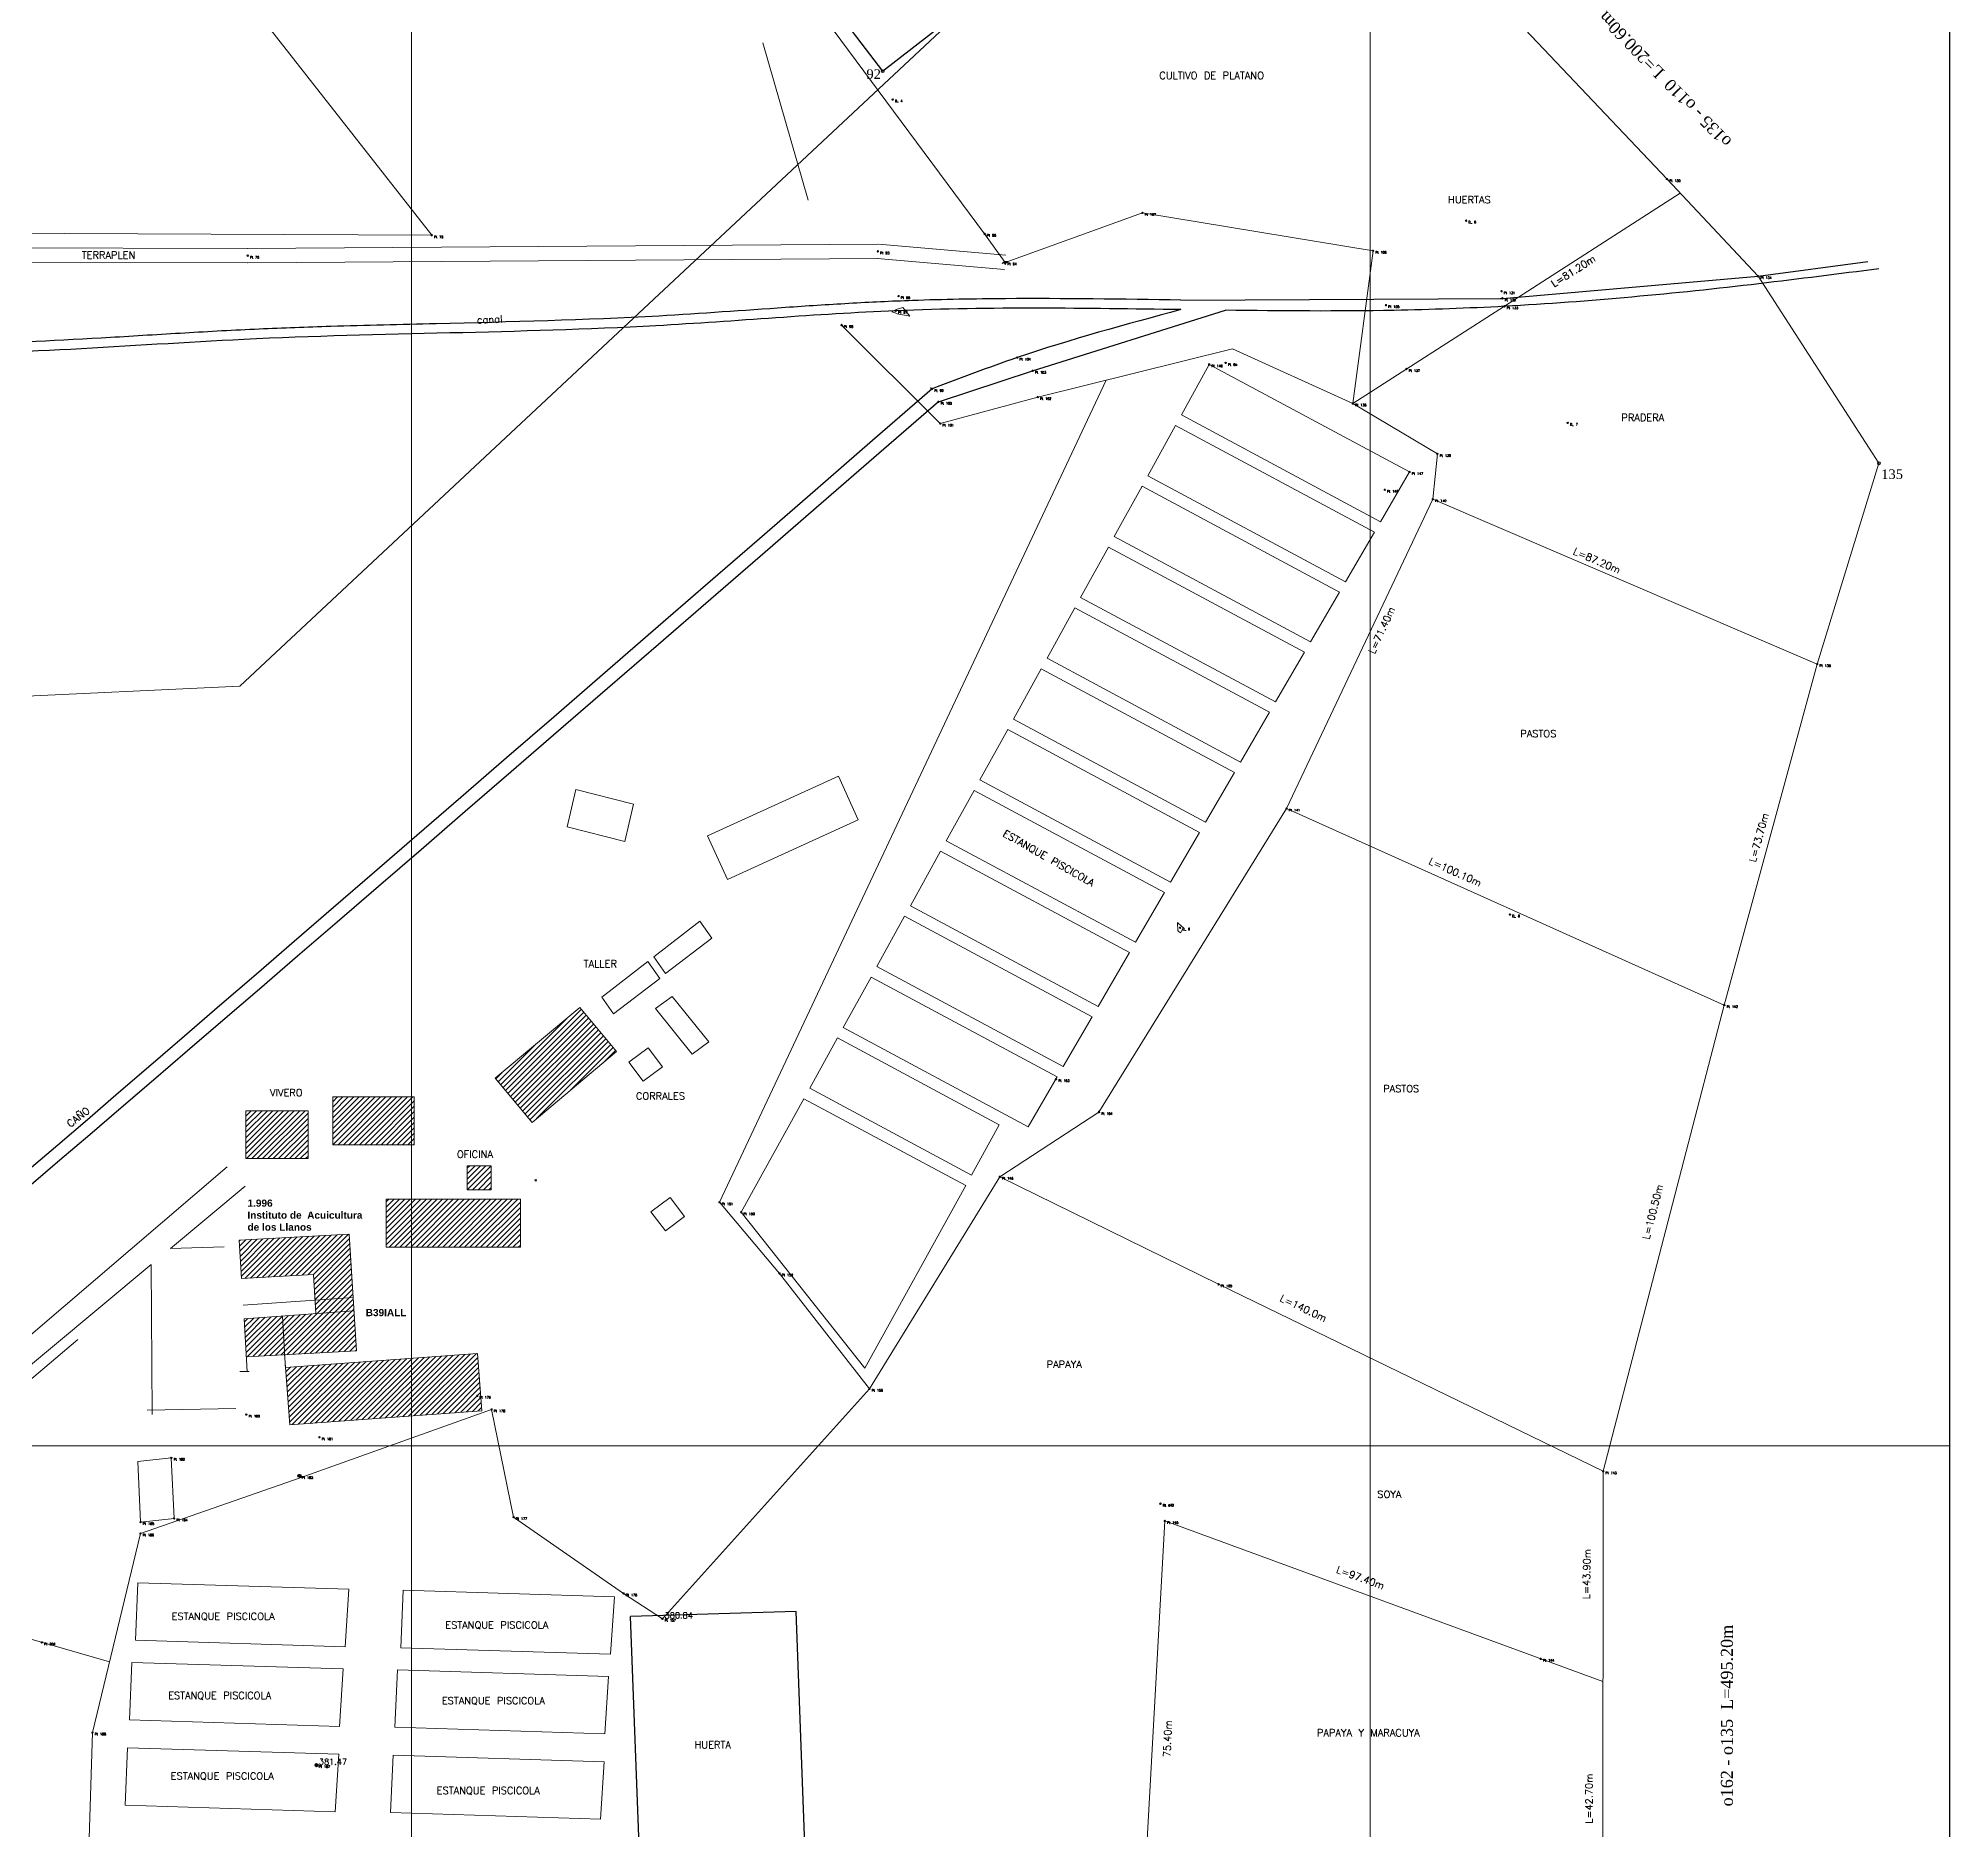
# Model space of a CAD drawing. Header units: metres. Extents: x -38 to 1057472, y -19 to 977469.
# Drawn here: x 1054922.1 to 1055321, y 942119.7 to 942493.8 of the extents above; entities that cross this region are included whole.
import ezdxf

# ---------------------------------------------------------------- set-up
doc = ezdxf.new("R2010")
doc.units = ezdxf.units.M
doc.header["$LTSCALE"] = 0.0005
for name, color, linetype, lineweight in [('ACHURADOS', 3, 'CONTINUOUS', 15), ('anden', 3, 'CONTINUOUS', 9), ('CASAS', 7, 'CONTINUOUS', 15), ('CAÑO', 5, 'CONTINUOUS', 25), ('cerca', 4, 'CERCA', 20), ('CERRAM', 1, 'CONTINUOUS', 25), ('CONT-MJR', 11, 'CONTINUOUS', 15), ('CONT-MNR', 44, 'CONTINUOUS', 15), ('COORD', 7, 'CONTINUOUS', 9), ('cota barcelona', 1, 'CONTINUOUS', 9), ('MURO', 7, 'CONTINUOUS', 30), ('PISCINA', 5, 'CONTINUOUS', 15), ('puntos barcelona', 3, 'CONTINUOUS', 13), ('TEXTO', 7, 'CONTINUOUS', 15), ('textos', 7, 'CONTINUOUS', 15), ('via', 236, 'CONTINUOUS', 20)]:
    doc.layers.add(name, color=color, linetype=linetype, lineweight=lineweight)
doc.layers.add('PASTOS', color=3, linetype='CONTINUOUS')
doc.layers.add('V', color=2, linetype='CONTINUOUS', plot=False)
doc.styles.add('1.2mm1250', font='txt.shx', dxfattribs={"height": 0.5})
doc.styles.add('2mm1250', font='TIMES.TTF', dxfattribs={"height": 2.5})
doc.styles.get("Standard").update_dxf_attribs({"font": 'txt.shx', "height": 1.5})
doc.linetypes.add('CERCA', pattern='A,19.873597,-1.500118,["x",Standard,S=1.5,R=0,X=0,Y=-0.44232],-2.673653,19.873597', length=43.920965)

# ---------------------------------------------------------------- blocks, each defined once
blk = doc.blocks.new('poste')
at = {"layer": 'MURO'}
for p, q in [((-0.32, -0.04), (-0.03, 0.32)), ((-0.32, 0.03), (-0.1, 0.3)), ((-0.3, -0.11), (0.04, 0.32)), ((-0.28, -0.16), (0.09, 0.31)), ((-0.25, -0.2), (0.14, 0.29)), ((-0.22, -0.23), (0.17, 0.27)), ((-0.19, -0.26), (0.21, 0.24))]:
    blk.add_line(p, q, dxfattribs=at)
blk.add_circle((0, 0), 0.32, dxfattribs=at)

msp = doc.modelspace()

# ---------------------------------------------------------------- hatches: boundary and pattern name
at = {"layer": 'ACHURADOS'}
h = msp.add_hatch(dxfattribs=at)
h.set_pattern_fill('ANSI31', color=256, scale=0.25, style=0)
h.paths.add_polyline_path([(1054978.421, 942269.965), (1054965.421, 942269.965), (1054965.421, 942259.965), (1054978.421, 942259.965)])
h = msp.add_hatch(dxfattribs=at)
h.set_pattern_fill('ANSI31', color=256, scale=0.25, style=0)
h.paths.add_polyline_path([(1055022.714, 942251.497), (1054994.714, 942251.497), (1054994.714, 942241.497), (1055022.714, 942241.497)])
h = msp.add_hatch(dxfattribs=at)
h.set_pattern_fill('ANSI31', color=256, scale=0.25, style=0)
h.paths.add_polyline_path([(1054973.722, 942216.354), (1054974.601, 942204.408), (1055014.648, 942207.357), (1055013.769, 942219.304)])
at = {"layer": 'anden'}
h = msp.add_hatch(dxfattribs=at)
h.set_pattern_fill('ANSI31', color=256, scale=0.25, style=0)
h.set_pattern_definition([(45, (1055017.4649, 942267.52375), (-0.561266, 0.561266), [])])
h.paths.add_polyline_path([(1055017.465, 942276.725), (1055035.1, 942291.49), (1055042.803, 942282.289), (1055025.169, 942267.524)])
h = msp.add_hatch(dxfattribs=at)
h.set_pattern_fill('ANSI31', color=256, scale=0.25, style=0)
h.set_pattern_definition([(45, (1054983.5569, 942262.86346), (-0.561266, 0.561266), [])])
h.paths.add_polyline_path([(1055000.557, 942262.863), (1055000.557, 942272.863), (1054983.557, 942272.863), (1054983.557, 942262.863)])
h = msp.add_hatch(dxfattribs=at)
h.set_pattern_fill('ANSI31', color=256, scale=0.25, style=0)
h.set_pattern_definition([(45, (1055011.6346, 942253.4376), (-0.56127, 0.56127), [])])
h.paths.add_polyline_path([(1055016.642, 942258.438), (1055016.635, 942253.438), (1055011.635, 942253.445), (1055011.642, 942258.445)])

# ---------------------------------------------------------------- linework, layer by layer
at = {"layer": 'ACHURADOS'}
for p, q in [((1054966.443, 942235.043), (1054974.939, 942243.539)), ((1054967.633, 942235.11), (1054976.129, 942243.607)), ((1054968.823, 942235.178), (1054977.32, 942243.674)), ((1054970.014, 942235.246), (1054978.51, 942243.742)), ((1054971.204, 942235.314), (1054979.7, 942243.81)), ((1054972.394, 942235.381), (1054980.89, 942243.878)), ((1054973.584, 942235.449), (1054982.081, 942243.945)), ((1054974.775, 942235.517), (1054983.271, 942244.013)), ((1054975.965, 942235.585), (1054984.461, 942244.081)), ((1054977.155, 942235.652), (1054985.652, 942244.149)), ((1054978.346, 942235.72), (1054986.842, 942244.216)), ((1054964.023, 942242.726), (1054964.227, 942242.929)), ((1054964.091, 942241.671), (1054965.417, 942242.997)), ((1054964.158, 942240.616), (1054966.607, 942243.065)), ((1054964.226, 942239.561), (1054967.797, 942243.132)), ((1054964.293, 942238.505), (1054968.988, 942243.2)), ((1054964.36, 942237.45), (1054970.178, 942243.268)), ((1054964.428, 942236.395), (1054971.368, 942243.336)), ((1054964.495, 942235.34), (1054972.559, 942243.403)), ((1054965.252, 942234.975), (1054973.749, 942243.471)), ((1054979.536, 942235.788), (1054987.034, 942243.286)), ((1054979.614, 942234.743), (1054987.101, 942242.231)), ((1054979.674, 942233.681), (1054987.169, 942241.176)), ((1054979.735, 942232.619), (1054987.236, 942240.121)), ((1054979.795, 942231.557), (1054987.304, 942239.065)), ((1054979.856, 942230.495), (1054987.371, 942238.01)), ((1054979.916, 942229.433), (1054987.438, 942236.955)), ((1054979.976, 942228.371), (1054987.506, 942235.9)), ((1054971.645, 942218.916), (1054987.573, 942234.845)), ((1054972.835, 942218.984), (1054987.641, 942233.79)), ((1054974.025, 942219.052), (1054987.708, 942232.735)), ((1054975.216, 942219.12), (1054987.776, 942231.68)), ((1054970.454, 942218.849), (1054979.175, 942227.569)), ((1054976.406, 942219.187), (1054987.843, 942230.625)), ((1054977.596, 942219.255), (1054987.911, 942229.57)), ((1054978.786, 942219.323), (1054987.978, 942228.515)), ((1054965.151, 942225.893), (1054965.87, 942226.612)), ((1054965.211, 942224.831), (1054967.079, 942226.699)), ((1054965.272, 942223.769), (1054968.289, 942226.786)), ((1054965.332, 942222.707), (1054969.498, 942226.873)), ((1054965.393, 942221.645), (1054970.708, 942226.96)), ((1054965.453, 942220.583), (1054971.918, 942227.047)), ((1054965.513, 942219.52), (1054973.127, 942227.134)), ((1054965.693, 942218.578), (1054974.337, 942227.221)), ((1054966.884, 942218.646), (1054975.546, 942227.308)), ((1054968.074, 942218.713), (1054976.756, 942227.395)), ((1054969.264, 942218.781), (1054977.965, 942227.482)), ((1054979.977, 942219.391), (1054988.046, 942227.46)), ((1054981.167, 942219.458), (1054988.113, 942226.405)), ((1054982.357, 942219.526), (1054988.181, 942225.349)), ((1054983.548, 942219.594), (1054988.248, 942224.294)), ((1054984.738, 942219.662), (1054988.315, 942223.239)), ((1054985.928, 942219.729), (1054988.383, 942222.184)), ((1054987.118, 942219.797), (1054988.45, 942221.129)), ((1054988.309, 942219.865), (1054988.518, 942220.074))]:
    msp.add_line(p, q, dxfattribs=at)
at = {"layer": 'anden'}
msp.add_line((1054964.172, 942215.54), (1054966.147, 942215.54), dxfattribs=at)
at = {"layer": 'CASAS'}
for p, q in [((1055061.783, 942327.294, 402.675), (1055089.077, 942339.743, 402.675)), ((1055089.077, 942339.743, 402.675), (1055093.227, 942330.645, 402.675)), ((1055032.511, 942329.186, 403.396), (1055034.298, 942336.984, 69.042)), ((1055034.298, 942336.984, 69.042), (1055046.316, 942333.942, 68.802)), ((1055044.529, 942326.144, 403.156), (1055046.316, 942333.942, 68.802)), ((1055032.511, 942329.186, 403.396), (1055044.529, 942326.144, 403.156)), ((1055065.933, 942318.195, 402.675), (1055061.783, 942327.294, 402.675)), ((1055093.227, 942330.645, 402.675), (1055065.933, 942318.195, 402.675)), ((1055060.192, 942309.514), (1055050.556, 942302.081)), ((1055062.654, 942305.993, -0.961), (1055060.192, 942309.514)), ((1055062.654, 942305.993, -0.961), (1055053.018, 942298.56, -0.961)), ((1055049.337, 942301.095, 401.954), (1055039.7, 942293.662, 401.954)), ((1055051.799, 942297.574, 400.993), (1055049.337, 942301.095, 401.954)), ((1055053.018, 942298.56, -0.961), (1055050.556, 942302.081)), ((1055051.799, 942297.574, 400.993), (1055042.162, 942290.141, 400.993)), ((1055017.465, 942276.725, 402.675), (1055035.1, 942291.49, 402.675)), ((1055035.1, 942291.49, 402.675), (1055042.803, 942282.289, 402.675)), ((1055042.162, 942290.141, 400.993), (1055039.7, 942293.662, 401.954)), ((1055050.945, 942291.269, 405.559), (1055054.42, 942293.796, 406.52)), ((1055062.032, 942284.3, 406.52), (1055054.42, 942293.796, 406.52)), ((1055058.557, 942281.773, 405.559), (1055050.945, 942291.269, 405.559)), ((1055058.557, 942281.773, 405.559), (1055062.032, 942284.3, 406.52)), ((1055042.803, 942282.289, 402.675), (1055025.169, 942267.524, 402.675)), ((1055045.366, 942280.111), (1055049.368, 942283.109)), ((1055048.363, 942276.11), (1055045.366, 942280.111)), ((1055049.368, 942283.109), (1055052.365, 942279.107)), ((1055025.169, 942267.524, 402.675), (1055017.465, 942276.725, 402.675)), ((1055052.365, 942279.107), (1055048.363, 942276.11)), ((1054983.557, 942272.863, 402.435), (1054983.557, 942262.863, 402.435)), ((1055000.557, 942272.863, 402.435), (1054983.557, 942272.863, 402.435)), ((1055000.557, 942262.863, 402.435), (1055000.557, 942272.863, 402.435)), ((1054965.421, 942269.965, 401.473), (1054965.421, 942259.965, 401.473)), ((1054978.421, 942269.965, 401.473), (1054965.421, 942269.965, 401.473)), ((1054978.421, 942259.965, 401.473), (1054978.421, 942269.965, 401.473)), ((1054965.421, 942259.965, 401.473), (1054978.421, 942259.965, 401.473)), ((1054983.557, 942262.863, 402.435), (1055000.557, 942262.863, 402.435)), ((1055011.635, 942253.445, 401.714), (1055011.642, 942258.445, 401.714)), ((1055011.642, 942258.445, 401.714), (1055016.642, 942258.438, 401.714)), ((1055016.642, 942258.438, 401.714), (1055016.635, 942253.438, 401.714)), ((1055016.635, 942253.438, 401.714), (1055011.635, 942253.445, 401.714)), ((1055049.973, 942248.863), (1055053.975, 942251.86)), ((1055053.975, 942251.86), (1055056.973, 942247.858)), ((1054994.714, 942251.497, 402.194), (1054994.714, 942241.497, 402.194)), ((1055022.714, 942251.497, 402.194), (1054994.714, 942251.497, 402.194)), ((1055022.714, 942241.497, 402.194), (1055022.714, 942251.497, 402.194)), ((1055052.971, 942244.861), (1055049.973, 942248.863)), ((1055056.973, 942247.858), (1055052.971, 942244.861)), ((1054964.011, 942242.917, 403.362), (1054986.974, 942244.224, 403.362)), ((1054986.974, 942244.224, 403.362), (1054988.53, 942219.878, 403.362)), ((1054964.521, 942234.933, 403.362), (1054964.011, 942242.917, 403.362)), ((1054994.714, 942241.497, 402.194), (1055022.714, 942241.497, 402.194)), ((1054979.554, 942235.789, 403.362), (1054964.521, 942234.933, 403.362)), ((1054980.019, 942227.63, 403.362), (1054979.554, 942235.789, 403.362)), ((1054964.912, 942229.35, 403.362), (1054987.797, 942230.997, 403.362)), ((1054965.113, 942226.557, 403.362), (1054987.998, 942228.204, 403.362)), ((1054965.74, 942215.54, 403.362), (1054965.113, 942226.557, 403.362)), ((1054973.727, 942215.995, 403.362), (1054973.1, 942227.012, 403.362)), ((1054988.53, 942219.878, 403.362), (1054965.568, 942218.571, 403.362)), ((1054973.51, 942219.223), (1054974.601, 942204.408)), ((1054973.722, 942216.354), (1055013.769, 942219.304)), ((1055013.769, 942219.304), (1055014.648, 942207.357)), ((1054974.601, 942204.408), (1055014.648, 942207.357)), ((1054949.89, 942197.52), (1054942.89, 942196.75)), ((1054942.89, 942196.75), (1054943.48, 942184.11)), ((1054949.89, 942197.52), (1054950.48, 942184.88)), ((1054950.48, 942184.88), (1054943.48, 942184.11))]:
    msp.add_line(p, q, dxfattribs=at)
at = {"layer": 'CAÑO', "flags": 128}
for points in [[(1055160.56, 942439.111), (1055227.61, 942439.47), (1055280.99, 942444.1), (1055303.884, 942447.138)], [(1055109.94, 942417.88), (1055129.61, 942424.36), (1055169.818, 942436.981)]]:
    msp.add_lwpolyline(points, dxfattribs=at)
at = {"layer": 'CAÑO'}
for points, knots in [([(1055160.53, 942437.112), (1055140.696, 942437.402), (1055104.142, 942437.967), (1055039.105, 942432.092), (1054969.488, 942432.384), (1054894.27, 942425.387), (1054832.334, 942433.432), (1054786.438, 942453.294), (1054750.871, 942461.712), (1054734.686, 942475.757), (1054728.375, 942481.233)], [146.0442814, 146.0442814, 146.0442814, 146.0442814, 205.5195641, 255.6781019, 341.7348831, 414.0897834, 482.2627107, 525.6279267, 564.4073647, 589.1879452, 589.1879452, 589.1879452, 589.1879452]), ([(1055160.56, 942439.111), (1055148.36, 942439.29), (1055136.147, 942439.475), (1055117.458, 942439.357), (1055110.986, 942439.242), (1055100.094, 942438.858), (1055095.675, 942438.644), (1055086.85, 942438.137), (1055082.443, 942437.846), (1055069.232, 942436.938), (1055060.441, 942436.285), (1055036.186, 942434.916), (1055020.673, 942434.548), (1054997.816, 942434.006), (1054990.489, 942433.832), (1054978.18, 942433.448), (1054973.201, 942433.268), (1054963.035, 942432.815), (1054957.852, 942432.531), (1054947.501, 942431.921), (1054942.332, 942431.597), (1054926.834, 942430.683), (1054916.516, 942430.15), (1054901.186, 942429.924), (1054896.179, 942429.939), (1054881.316, 942430.349), (1054871.447, 942431.09), (1054857.464, 942432.961), (1054853.265, 942433.631), (1054843.416, 942435.482), (1054837.791, 942436.76), (1054829.495, 942439.015), (1054826.767, 942439.82), (1054821.344, 942441.545), (1054818.646, 942442.464), (1054810.567, 942445.322), (1054805.199, 942447.367), (1054796.966, 942450.423), (1054794.139, 942451.458), (1054788.957, 942453.278), (1054786.608, 942454.074), (1054781.877, 942455.595), (1054779.504, 942456.321), (1054772.408, 942458.483), (1054767.711, 942459.906), (1054758.635, 942463.173), (1054754.258, 942465.017), (1054748.904, 942467.984), (1054747.675, 942468.723), (1054745.247, 942470.286), (1054744.051, 942471.108), (1054740.502, 942473.673), (1054738.188, 942475.516), (1054733.817, 942479.159), (1054731.757, 942480.947), (1054729.686, 942482.744)], [146.0442814, 146.0442814, 146.0442814, 146.0442814, 182.6289222, 182.6289222, 202.0003553, 202.0003553, 215.2292825, 215.2292825, 228.4582096, 228.4582096, 254.916064, 254.916064, 301.5222301, 301.5222301, 323.4933157, 323.4933157, 338.4197223, 338.4197223, 353.9642305, 353.9642305, 369.5087387, 369.5087387, 400.5977552, 400.5977552, 415.6726327, 415.6726327, 445.3087669, 445.3087669, 458.1126913, 458.1126913, 475.5515267, 475.5515267, 484.1987152, 484.1987152, 492.8459037, 492.8459037, 510.1402806, 510.1402806, 519.1126941, 519.1126941, 526.442924, 526.442924, 533.7731539, 533.7731539, 548.4336137, 548.4336137, 563.0940735, 563.0940735, 567.5848243, 567.5848243, 572.0755751, 572.0755751, 581.0570767, 581.0570767, 589.1879452, 589.1879452, 589.1879452, 589.1879452]), ([(1055306.172, 942445.637), (1055297.839, 942444.567), (1055271.892, 942441.234), (1055238.162, 942438.04), (1055200.994, 942436.691), (1055181.559, 942436.829), (1055169.818, 942436.981)], [0, 0, 0, 0, 25.2039563, 78.4842325, 101.556006, 136.760824, 136.760824, 136.760824, 136.760824]), ([(1055108.61, 942420.57), (1054840.337, 942187.537), (1054835.214, 942185.69), (1054828.527, 942181.907), (1054824.586, 942179.794), (1054821.609, 942177.992)], [0, 0, 0, 0, 18.4563436, 18.4563436, 28.3528757, 28.3528757, 28.3528757, 28.3528757]), ([(1055109.94, 942417.88), (1054840.58, 942184.144), (1054834.887, 942182.365), (1054828.966, 942178.991), (1054825.902, 942177.183), (1054823.143, 942175.542)], [0, 0, 0, 0, 23.2618154, 23.2618154, 29.1741792, 29.1741792, 29.1741792, 29.1741792])]:
    msp.add_open_spline(points, degree=3, knots=knots, dxfattribs=at)
msp.add_spline([(1055160.53, 942437.112), (1055126.4, 942427.11), (1055108.61, 942420.57)], degree=3, dxfattribs=at)
at = {"layer": 'cerca'}
for p, q in [((1055177.649, 942558.171), (1054964.172, 942358.548)), ((1055073.313, 942492.773), (1055082.743, 942459.963)), ((1054964.172, 942358.548), (1054771.838, 942349.502)), ((1055182.58, 942333.01), (1055273.93, 942292.01)), ((1055122.75, 942256.16), (1055168.41, 942233.73)), ((1055168.41, 942233.73), (1055248.65, 942194.71)), ((1055248.609, 942150.818), (1055157.18, 942184.36))]:
    msp.add_line(p, q, dxfattribs=at)
at = {"layer": 'cerca', "flags": 128}
for points in [[(1054985.497, 942633.774), (1055119.59, 942452.96), (1055123.87, 942446.97)], [(1054820.1, 942453.46), (1055004.22, 942452.64), (1054942.99, 942530.87), (1054816.02, 942481.4)], [(1055209.14, 942520.15), (1055261.97, 942464.35), (1055280.99, 942444.1), (1055306.19, 942405.05)], [(1055196.41, 942417.53), (1055228.09, 942437.81), (1055264.708, 942461.434)], [(1055123.87, 942446.97), (1055152.52, 942457.31), (1055200.64, 942449.4), (1055196.41, 942417.53)], [(1055089.75, 942433.91), (1055110.33, 942413.34), (1055130.67, 942418.86)], [(1055130.67, 942418.86), (1055171.315, 942428.973), (1055196.41, 942417.53)], [(1055064.26, 942250.85), (1055144.96, 942422.416)], [(1055196.41, 942417.53), (1055214.05, 942407.01), (1055213.1, 942397.56), (1055182.58, 942333.01), (1055143.45, 942269.68), (1055122.75, 942256.16), (1055095.55, 942211.93), (1055052.34, 942163.93)], [(1055306.19, 942405.05), (1055293.31, 942363.15), (1055273.93, 942292.01), (1055248.65, 942194.71), (1055248.57, 942108.12), (1055264.08, 941965.08), (1055269.07, 941918.7)], [(1055213.1, 942397.56), (1055293.31, 942363.15)], [(1055095.55, 942211.93), (1055076.8, 942236), (1055064.26, 942250.85)], [(1054936.979, 942154.922), (1054872.83, 942173.43), (1054930.351, 942222.195)], [(1055052.34, 942163.93), (1055044.26, 942169.22), (1055021.29, 942185.15), (1055016.71, 942207.63), (1054976.756, 942193.354), (1054943.44, 942181.73), (1054933.43, 942140.2), (1054931.75, 942087.25), (1054926.67, 942085.78), (1054925.52, 941989.97)], [(1055157.18, 942184.36), (1055152.99, 942109.07), (1055248.571, 942109.12)]]:
    msp.add_lwpolyline(points, dxfattribs=at)
at = {"layer": 'CERRAM'}
for p, q in [((1055020.5, 942588.27), (1055098.31, 942486.89)), ((1055098.31, 942486.89), (1055178.16, 942548.96))]:
    msp.add_line(p, q, dxfattribs=at)
at = {"layer": 'CONT-MJR', "flags": 128}
for points, elevation in [([(1055123.722, 942447.177), (1055123.225, 942446.766), (1055123.659, 942446.877), (1055123.924, 942446.547), (1055123.934, 942446.716), (1055124.416, 942447.167), (1055123.722, 942447.177)], 380), ([(1055227.598, 942439.573), (1055227.639, 942439.368), (1055227.171, 942439.444), (1055227.598, 942439.573)], 377.5)]:
    msp.add_lwpolyline(points, dxfattribs=dict(at, elevation=elevation))
at = {"layer": 'CONT-MNR', "flags": 128}
for points, elevation in [([(1055102.548, 942437.534), (1055103.977, 942435.759), (1055101.358, 942436.258), (1055100.902, 942436.427), (1055100.257, 942436.667), (1055100.957, 942437.074), (1055101.123, 942437.171), (1055102.548, 942437.534)], 378), ([(1055108.637, 942420.455), (1055108.622, 942420.546), (1055108.828, 942420.65), (1055108.548, 942420.703), (1055108.281, 942420.803), (1055108.637, 942420.455)], 381.5), ([(1055159.872, 942307.533), (1055160.035, 942307.378), (1055160.483, 942307.092), (1055161.051, 942308.167), (1055161.002, 942308.206), (1055160.664, 942308.469), (1055159.913, 942309.19), (1055159.835, 942309.265), (1055159.872, 942307.533)], 381.5)]:
    msp.add_lwpolyline(points, dxfattribs=dict(at, elevation=elevation))
at = {"layer": 'COORD'}
for p, q in [((1055000, 942825.794), (1055000, 941832.616)), ((1055200, 942825.794), (1055200, 941832.616)), ((1054430.958, 942200), (1055320.968, 942200))]:
    msp.add_line(p, q, dxfattribs=at)
at = {"layer": 'PASTOS'}
for p, q in [((1055080.279, 942165.434), (1055045.722, 942164.402)), ((1055047.863, 942106.607), (1055045.722, 942164.402)), ((1055082.42, 942107.64), (1055080.279, 942165.434))]:
    msp.add_line(p, q, dxfattribs=at)
at = {"layer": 'PISCINA'}
for p, q in [((1055166.44, 942425.67), (1055160.641, 942415.163)), ((1055166.44, 942425.67), (1055208.24, 942403.25)), ((1055160.641, 942415.163), (1055202.198, 942392.873)), ((1055159.433, 942412.974), (1055153.635, 942402.467)), ((1055159.433, 942412.974), (1055200.939, 942390.712)), ((1055208.24, 942403.25), (1055202.198, 942392.873)), ((1055152.426, 942400.278), (1055146.628, 942389.771)), ((1055152.426, 942400.278), (1055193.639, 942378.173)), ((1055153.635, 942402.467), (1055194.898, 942380.335)), ((1055145.42, 942387.582), (1055139.621, 942377.075)), ((1055145.42, 942387.582), (1055186.338, 942365.635)), ((1055146.628, 942389.771), (1055187.597, 942367.797)), ((1055200.939, 942390.712), (1055194.898, 942380.335)), ((1055139.621, 942377.075), (1055180.297, 942355.258)), ((1055193.639, 942378.173), (1055187.597, 942367.797)), ((1055138.413, 942374.886), (1055132.614, 942364.38)), ((1055138.413, 942374.886), (1055179.038, 942353.097)), ((1055132.614, 942364.38), (1055172.996, 942342.72)), ((1055186.338, 942365.635), (1055180.297, 942355.258)), ((1055131.406, 942362.191), (1055125.607, 942351.684)), ((1055131.406, 942362.191), (1055171.737, 942340.558)), ((1055125.607, 942351.684), (1055165.696, 942330.182)), ((1055179.038, 942353.097), (1055172.996, 942342.72)), ((1055124.399, 942349.495), (1055118.601, 942338.988)), ((1055124.399, 942349.495), (1055164.437, 942328.02)), ((1055171.737, 942340.558), (1055165.696, 942330.182)), ((1055117.393, 942336.799), (1055111.594, 942326.292)), ((1055117.393, 942336.799), (1055157.136, 942315.482)), ((1055118.601, 942338.988), (1055158.395, 942317.643)), ((1055164.437, 942328.02), (1055158.395, 942317.643)), ((1055110.386, 942324.103), (1055104.104, 942312.72)), ((1055110.386, 942324.103), (1055149.836, 942302.943)), ((1055111.594, 942326.292), (1055151.095, 942305.105)), ((1055157.136, 942315.482), (1055151.095, 942305.105)), ((1055104.104, 942312.72), (1055143.291, 942291.702)), ((1055102.896, 942310.532), (1055097.097, 942300.025)), ((1055102.896, 942310.532), (1055142.032, 942289.54)), ((1055097.097, 942300.025), (1055135.99, 942279.164)), ((1055149.836, 942302.943), (1055143.291, 942291.702)), ((1055095.889, 942297.836), (1055090.09, 942287.329)), ((1055095.889, 942297.836), (1055134.732, 942277.002)), ((1055142.032, 942289.54), (1055135.99, 942279.164)), ((1055088.882, 942285.14), (1055083.084, 942274.633)), ((1055088.882, 942285.14), (1055122.638, 942267.034)), ((1055090.09, 942287.329), (1055128.69, 942266.625)), ((1055134.732, 942277.002), (1055128.69, 942266.625)), ((1055081.875, 942272.444), (1055068.81, 942248.77)), ((1055081.875, 942272.444), (1055115.632, 942254.338)), ((1055083.084, 942274.633), (1055116.84, 942256.527)), ((1055122.638, 942267.034), (1055116.84, 942256.527)), ((1055115.632, 942254.338), (1055094.61, 942216.249)), ((1055068.81, 942248.77), (1055094.61, 942216.249)), ((1054942.9, 942171.455), (1054942.383, 942159.465)), ((1054986.955, 942170.084), (1054986.163, 942158.103)), ((1054998.288, 942169.897), (1054997.771, 942157.908)), ((1055042.344, 942168.526), (1055041.551, 942156.545)), ((1054942.383, 942159.465), (1054986.163, 942158.103)), ((1054997.771, 942157.908), (1055041.551, 942156.545)), ((1054941.683, 942154.832), (1054941.166, 942142.843)), ((1054985.739, 942153.461), (1054984.946, 942141.48)), ((1054997.071, 942153.275), (1054996.554, 942141.285)), ((1055041.127, 942151.904), (1055040.334, 942139.923)), ((1054941.166, 942142.843), (1054984.946, 942141.48)), ((1054996.554, 942141.285), (1055040.334, 942139.923)), ((1054940.778, 942137.037), (1054940.261, 942125.048)), ((1054984.833, 942135.666), (1054984.041, 942123.685)), ((1054996.166, 942135.48), (1054995.649, 942123.49)), ((1055040.222, 942134.109), (1055039.429, 942122.128)), ((1054940.261, 942125.048), (1054984.041, 942123.685)), ((1054995.649, 942123.49), (1055039.429, 942122.128))]:
    msp.add_line(p, q, dxfattribs=at)
at = {"layer": 'PISCINA', "flags": 128}
for points in [[(1054942.9, 942171.455), (1054986.955, 942170.084)], [(1054998.288, 942169.897), (1055042.344, 942168.526)], [(1054941.683, 942154.832), (1054985.739, 942153.461)], [(1054997.071, 942153.275), (1055041.127, 942151.904)], [(1054940.778, 942137.037), (1054984.833, 942135.666)], [(1054996.166, 942135.48), (1055040.222, 942134.109)]]:
    msp.add_lwpolyline(points, dxfattribs=at)
at = {"layer": 'puntos barcelona', "linetype": 'Continuous'}
for p, q in [((1055100.4, 942480.96), (1055100.4, 942480.96)), ((1055100.4, 942480.96), (1055100.4, 942480.96)), ((1055261.97, 942464.35), (1055261.97, 942464.35)), ((1055261.97, 942464.35), (1055261.97, 942464.35)), ((1055152.52, 942457.31), (1055152.52, 942457.31)), ((1055152.52, 942457.31), (1055152.52, 942457.31)), ((1055220.05, 942455.68), (1055220.05, 942455.68)), ((1055220.05, 942455.68), (1055220.05, 942455.68)), ((1055004.22, 942452.64), (1055004.22, 942452.64)), ((1055004.22, 942452.64), (1055004.22, 942452.64)), ((1055119.59, 942452.96), (1055119.59, 942452.96)), ((1055119.59, 942452.96), (1055119.59, 942452.96)), ((1054965.82, 942448.39), (1054965.82, 942448.39)), ((1054965.82, 942448.39), (1054965.82, 942448.39)), ((1055097.31, 942449.28), (1055097.31, 942449.28)), ((1055097.31, 942449.28), (1055097.31, 942449.28)), ((1055123.87, 942446.97), (1055123.87, 942446.97)), ((1055123.87, 942446.97), (1055123.87, 942446.97)), ((1055200.64, 942449.4), (1055200.64, 942449.4)), ((1055200.64, 942449.4), (1055200.64, 942449.4)), ((1055280.99, 942444.1), (1055280.99, 942444.1)), ((1055280.99, 942444.1), (1055280.99, 942444.1)), ((1055101.63, 942439.94), (1055101.63, 942439.94)), ((1055101.63, 942439.94), (1055101.63, 942439.94)), ((1055227.44, 942440.95), (1055227.44, 942440.95)), ((1055227.44, 942440.95), (1055227.44, 942440.95)), ((1055227.61, 942439.47), (1055227.61, 942439.47)), ((1055227.61, 942439.47), (1055227.61, 942439.47)), ((1055101.07, 942436.88), (1055101.07, 942436.88)), ((1055101.07, 942436.88), (1055101.07, 942436.88)), ((1055203.31, 942438.05), (1055203.31, 942438.05)), ((1055203.31, 942438.05), (1055203.31, 942438.05)), ((1055228.09, 942437.81), (1055228.09, 942437.81)), ((1055228.09, 942437.81), (1055228.09, 942437.81)), ((1055089.75, 942433.91), (1055089.75, 942433.91)), ((1055089.75, 942433.91), (1055089.75, 942433.91)), ((1055126.4, 942427.11), (1055126.4, 942427.11)), ((1055126.4, 942427.11), (1055126.4, 942427.11)), ((1055129.61, 942424.36), (1055129.61, 942424.36)), ((1055129.61, 942424.36), (1055129.61, 942424.36)), ((1055166.44, 942425.67), (1055166.44, 942425.67)), ((1055166.44, 942425.67), (1055166.44, 942425.67)), ((1055169.88, 942426), (1055169.88, 942426)), ((1055169.88, 942426), (1055169.88, 942426)), ((1055207.6, 942424.74), (1055207.6, 942424.74)), ((1055207.6, 942424.74), (1055207.6, 942424.74)), ((1055108.61, 942420.57), (1055108.61, 942420.57)), ((1055108.61, 942420.57), (1055108.61, 942420.57)), ((1055109.94, 942417.88), (1055109.94, 942417.88)), ((1055109.94, 942417.88), (1055109.94, 942417.88)), ((1055130.67, 942418.86), (1055130.67, 942418.86)), ((1055130.67, 942418.86), (1055130.67, 942418.86)), ((1055196.41, 942417.53), (1055196.41, 942417.53)), ((1055196.41, 942417.53), (1055196.41, 942417.53)), ((1055110.33, 942413.34), (1055110.33, 942413.34)), ((1055110.33, 942413.34), (1055110.33, 942413.34)), ((1055241.25, 942413.48), (1055241.25, 942413.48)), ((1055241.25, 942413.48), (1055241.25, 942413.48)), ((1055208.24, 942403.25), (1055208.24, 942403.25)), ((1055208.24, 942403.25), (1055208.24, 942403.25)), ((1055214.05, 942407.01), (1055214.05, 942407.01)), ((1055214.05, 942407.01), (1055214.05, 942407.01)), ((1055203.08, 942399.53), (1055203.08, 942399.53)), ((1055203.08, 942399.53), (1055203.08, 942399.53)), ((1055213.1, 942397.56), (1055213.1, 942397.56)), ((1055213.1, 942397.56), (1055213.1, 942397.56)), ((1055293.31, 942363.15), (1055293.31, 942363.15)), ((1055293.31, 942363.15), (1055293.31, 942363.15)), ((1055182.58, 942333.01), (1055182.58, 942333.01)), ((1055182.58, 942333.01), (1055182.58, 942333.01)), ((1055160.37, 942308.14), (1055160.37, 942308.14)), ((1055160.37, 942308.14), (1055160.37, 942308.14)), ((1055229.2, 942310.89), (1055229.2, 942310.89)), ((1055229.2, 942310.89), (1055229.2, 942310.89)), ((1055273.93, 942292.01), (1055273.93, 942292.01)), ((1055273.93, 942292.01), (1055273.93, 942292.01)), ((1055134.48, 942276.57), (1055134.48, 942276.57)), ((1055134.48, 942276.57), (1055134.48, 942276.57)), ((1055143.45, 942269.68), (1055143.45, 942269.68)), ((1055143.45, 942269.68), (1055143.45, 942269.68)), ((1055122.75, 942256.16), (1055122.75, 942256.16)), ((1055122.75, 942256.16), (1055122.75, 942256.16)), ((1055025.921, 942255.432, 401.714), (1055025.921, 942255.432, 401.714)), ((1055025.921, 942255.432, 401.714), (1055025.921, 942255.432, 401.714)), ((1055064.26, 942250.85), (1055064.26, 942250.85)), ((1055064.26, 942250.85), (1055064.26, 942250.85)), ((1055068.81, 942248.77), (1055068.81, 942248.77)), ((1055068.81, 942248.77), (1055068.81, 942248.77)), ((1055076.8, 942236), (1055076.8, 942236)), ((1055076.8, 942236), (1055076.8, 942236)), ((1055168.41, 942233.73), (1055168.41, 942233.73)), ((1055168.41, 942233.73), (1055168.41, 942233.73)), ((1055095.55, 942211.93), (1055095.55, 942211.93)), ((1055095.55, 942211.93), (1055095.55, 942211.93)), ((1055013.719, 942210.461), (1055013.719, 942210.461)), ((1055013.719, 942210.461), (1055013.719, 942210.461)), ((1055016.71, 942207.63), (1055016.71, 942207.63)), ((1055016.71, 942207.63), (1055016.71, 942207.63)), ((1054965.539, 942206.556), (1054965.539, 942206.556)), ((1054965.539, 942206.556), (1054965.539, 942206.556)), ((1054980.784, 942201.816), (1054980.784, 942201.816)), ((1054980.784, 942201.816), (1054980.784, 942201.816)), ((1054949.89, 942197.52), (1054949.89, 942197.52)), ((1054949.89, 942197.52), (1054949.89, 942197.52)), ((1054976.64, 942193.75), (1054976.64, 942193.75)), ((1054976.64, 942193.75), (1054976.64, 942193.75)), ((1055248.65, 942194.71), (1055248.65, 942194.71)), ((1055248.65, 942194.71), (1055248.65, 942194.71)), ((1055156.25, 942187.94), (1055156.25, 942187.94)), ((1055156.25, 942187.94), (1055156.25, 942187.94)), ((1055156.28, 942187.97), (1055156.28, 942187.97)), ((1055156.28, 942187.97), (1055156.28, 942187.97)), ((1054943.48, 942184.11), (1054943.48, 942184.11)), ((1054943.48, 942184.11), (1054943.48, 942184.11)), ((1054950.48, 942184.88), (1054950.48, 942184.88)), ((1054950.48, 942184.88), (1054950.48, 942184.88)), ((1055021.29, 942185.15), (1055021.29, 942185.15)), ((1055021.29, 942185.15), (1055021.29, 942185.15)), ((1055157.18, 942184.36), (1055157.18, 942184.36)), ((1055157.18, 942184.36), (1055157.18, 942184.36)), ((1054943.44, 942181.73), (1054943.44, 942181.73)), ((1054943.44, 942181.73), (1054943.44, 942181.73)), ((1055044.26, 942169.22), (1055044.26, 942169.22)), ((1055044.26, 942169.22), (1055044.26, 942169.22)), ((1055052.34, 942163.93), (1055052.34, 942163.93)), ((1055052.34, 942163.93), (1055052.34, 942163.93)), ((1054922.88, 942158.99), (1054922.88, 942158.99)), ((1054922.88, 942158.99), (1054922.88, 942158.99)), ((1055235.63, 942155.58), (1055235.63, 942155.58)), ((1055235.63, 942155.58), (1055235.63, 942155.58)), ((1054933.43, 942140.2), (1054933.43, 942140.2)), ((1054933.43, 942140.2), (1054933.43, 942140.2)), ((1054980.19, 942133.39), (1054980.19, 942133.39)), ((1054980.19, 942133.39), (1054980.19, 942133.39))]:
    msp.add_line(p, q, dxfattribs=at)
for centre in [(1055100.4, 942480.96), (1055261.97, 942464.35), (1055152.52, 942457.31), (1055220.05, 942455.68), (1055004.22, 942452.64), (1055119.59, 942452.96), (1054965.82, 942448.39), (1055097.31, 942449.28), (1055123.87, 942446.97), (1055200.64, 942449.4), (1055280.99, 942444.1), (1055101.63, 942439.94), (1055227.44, 942440.95), (1055227.61, 942439.47), (1055101.07, 942436.88), (1055203.31, 942438.05), (1055228.09, 942437.81), (1055089.75, 942433.91), (1055126.4, 942427.11), (1055129.61, 942424.36), (1055166.44, 942425.67), (1055169.88, 942426), (1055207.6, 942424.74), (1055108.61, 942420.57), (1055109.94, 942417.88), (1055130.67, 942418.86), (1055196.41, 942417.53), (1055110.33, 942413.34), (1055241.25, 942413.48), (1055214.05, 942407.01), (1055208.24, 942403.25), (1055203.08, 942399.53), (1055213.1, 942397.56), (1055293.31, 942363.15), (1055182.58, 942333.01), (1055160.37, 942308.14), (1055229.2, 942310.89), (1055273.93, 942292.01), (1055134.48, 942276.57), (1055143.45, 942269.68), (1055025.921, 942255.432, 401.714), (1055122.75, 942256.16), (1055064.26, 942250.85), (1055068.81, 942248.77), (1055076.8, 942236), (1055168.41, 942233.73), (1055095.55, 942211.93), (1055013.719, 942210.461), (1055016.71, 942207.63), (1054965.539, 942206.556), (1054980.784, 942201.816), (1054949.89, 942197.52), (1054976.64, 942193.75), (1055248.65, 942194.71), (1055156.25, 942187.94), (1055156.28, 942187.97), (1054943.48, 942184.11), (1054950.48, 942184.88), (1055021.29, 942185.15), (1055157.18, 942184.36), (1054943.44, 942181.73), (1055044.26, 942169.22), (1055052.34, 942163.93), (1054922.88, 942158.99), (1055235.63, 942155.58), (1054933.43, 942140.2), (1054980.19, 942133.39)]:
    msp.add_circle(centre, 0.15, dxfattribs=at)
at = {"layer": 'TEXTO', "linetype": 'Continuous'}
for p, q in [((1055098.31, 942486.89), (1055098.31, 942486.89)), ((1055098.31, 942486.89), (1055098.31, 942486.89)), ((1055306.19, 942405.05), (1055306.19, 942405.05)), ((1055306.19, 942405.05), (1055306.19, 942405.05))]:
    msp.add_line(p, q, dxfattribs=at)
for centre in [(1055098.31, 942486.89), (1055306.19, 942405.05)]:
    msp.add_circle(centre, 0.3, dxfattribs=at)
at = {"layer": 'textos', "flags": 128}
for points in [[(1055021.77, 942434.537, 0, 0, 0), (1055028.882, 942434.845, 0.643, 0, 0), (1055032.026, 942434.981, 0, 0, 0)], [(1054934.885, 942271.982, 0, 0, 0), (1054938.206, 942274.544, 0.434, 0, 0), (1054939.58, 942275.604, 0, 0, 0)]]:
    msp.add_lwpolyline(points, format="xyseb", dxfattribs=at)
at = {"layer": 'V'}
msp.add_lwpolyline([(1054430.958, 941838.807), (1055320.968, 941838.807), (1055320.968, 942825.794), (1054430.958, 942825.794)], close=True, dxfattribs=at)
at = {"layer": 'via'}
for p, q in [((1054826.657, 942447.14), (1054965.817, 942446.89)), ((1054826.663, 942450.14), (1054965.823, 942449.89)), ((1054965.81, 942449.89), (1055097.3, 942450.78)), ((1054965.83, 942446.89), (1055097.32, 942447.78)), ((1055097.18, 942447.786), (1055123.74, 942445.476)), ((1055097.44, 942450.774), (1055124, 942448.464)), ((1054961.515, 942258.274), (1054869.616, 942179.76)), ((1054949.746, 942241.233), (1054960.915, 942241.562)), ((1054945.686, 942237.851), (1054872.544, 942176.92)), ((1054945.686, 942237.851), (1054945.873, 942206.593)), ((1054944.861, 942207.459), (1054963.373, 942207.788))]:
    msp.add_line(p, q, dxfattribs=at)
at = {"layer": 'via', "flags": 128}
msp.add_lwpolyline([(1054965.328, 942254.214), (1054949.746, 942241.233)], dxfattribs=at)

# ---------------------------------------------------------------- block references
at = {"layer": 'MURO'}
for p in [(1054976.64, 942193.75), (1054980.19, 942133.39)]:
    msp.add_blockref('poste', p, dxfattribs=at)

# ---------------------------------------------------------------- texts
at = {"layer": 'cota barcelona', "color": 1}
for s, p in [('380.84', (1055052.82, 942164.026)), ('381.47', (1054980.67, 942133.486))]:
    msp.add_text(s, height=1.25, dxfattribs=at).set_placement(p)
at = {"layer": 'puntos barcelona', "color": 3}
for s, p in [('D_ 4', (1055100.88, 942480.424)), ('Pt 130', (1055262.45, 942463.774)), ('Pt 107', (1055153, 942456.734)), ('D_ 6', (1055220.53, 942455.144)), ('Pt 76', (1055004.7, 942452.064)), ('Pt 95', (1055120.07, 942452.384)), ('Pt 75', (1054966.3, 942447.814)), ('Pt 93', (1055097.79, 942448.704)), ('Pt 106', (1055201.12, 942448.824)), ('Pt 94', (1055124.35, 942446.394)), ('Pt 134', (1055281.47, 942443.524)), ('Pt 96', (1055102.11, 942439.364)), ('Pt 131', (1055227.92, 942440.374)), ('Pt 132', (1055228.09, 942438.894)), ('Pt 97', (1055101.55, 942436.304)), ('Pt 105', (1055203.79, 942437.474)), ('Pt 133', (1055228.57, 942437.234)), ('Pt 98', (1055090.23, 942433.334)), ('Pt 104', (1055126.88, 942426.534)), ('Pt 103', (1055130.09, 942423.784)), ('Pt 149', (1055166.92, 942425.094)), ('Pt 6a', (1055170.36, 942425.424)), ('Pt 137', (1055208.08, 942424.164)), ('Pt 99', (1055109.09, 942419.994)), ('Pt 100', (1055110.42, 942417.304)), ('Pt 102', (1055131.15, 942418.284)), ('Pt 138', (1055196.89, 942416.954)), ('Pt 101', (1055110.81, 942412.764)), ('D_ 7', (1055241.73, 942412.944)), ('Pt 147', (1055208.72, 942402.674)), ('Pt 139', (1055214.53, 942406.434)), ('Pt 148', (1055203.56, 942398.954)), ('Pt 140', (1055213.58, 942396.984)), ('Pt 136', (1055293.79, 942362.574)), ('Pt 141', (1055183.06, 942332.434)), ('D_ 9', (1055160.85, 942307.604)), ('D_ 8', (1055229.68, 942310.354)), ('Pt 142', (1055274.41, 942291.434)), ('Pt 153', (1055134.96, 942275.994)), ('Pt 154', (1055143.93, 942269.104)), ('Pt 146', (1055123.23, 942255.584)), ('Pt 151', (1055064.74, 942250.274)), ('Pt 150', (1055069.29, 942248.194)), ('Pt 152', (1055077.28, 942235.424)), ('Pt 155', (1055168.89, 942233.154)), ('Pt 156', (1055096.03, 942211.354)), ('Pt 179', (1055014.199, 942209.885)), ('Pt 180', (1054966.019, 942205.98)), ('Pt 178', (1055017.19, 942207.054)), ('Pt 181', (1054981.264, 942201.24)), ('Pt 182', (1054950.37, 942196.944)), ('Pt 183', (1054977.12, 942193.174)), ('Pt 143', (1055249.13, 942194.134)), ('D_ 10', (1055156.73, 942187.404)), ('Pt d10', (1055156.76, 942187.394)), ('Pt 185', (1054943.96, 942183.534)), ('Pt 184', (1054950.96, 942184.304)), ('Pt 177', (1055021.77, 942184.574)), ('Pt 145', (1055157.66, 942183.784)), ('Pt 186', (1054943.92, 942181.154)), ('Pt 176', (1055044.74, 942168.644)), ('Pt 157', (1055052.82, 942163.354)), ('Pt 204', (1054923.36, 942158.414)), ('Pt 144', (1055236.11, 942155.004)), ('Pt 188', (1054933.91, 942139.624)), ('Pt 187', (1054980.67, 942132.814))]:
    msp.add_text(s, height=0.48, dxfattribs=at).set_placement(p)
at = {"layer": 'TEXTO'}
for s, height, rotation, style, p in [('o135 - o110  L=200.60m', 2.5, 134.16788, '2mm1250', (1055275.642, 942472.422)), ('L=81.20m', 1.5, 32.68122, '1.2mm1250', (1055238.398, 942441.704)), ('L=87.20m', 1.5, 336.80596, '1.2mm1250', (1055242.249, 942386.118)), ('L=71.40m', 1.5, 65.59128, '1.2mm1250', (1055200.937, 942365.132)), ('L=73.70m', 1.5, 74.86379, '1.2mm1250', (1055280.469, 942321.693)), ('L=100.10m', 1.5, 335.89549, '1.2mm1250', (1055212.11, 942321.487)), ('L=100.50m', 1.5, 75.60086, '1.2mm1250', (1055258.255, 942242.96)), ('L=140.0m', 1.5, 334.68066, '1.2mm1250', (1055181.046, 942230.291)), ('L=43.90m', 1.5, 89.15733, '1.2mm1250', (1055245.868, 942168.008)), ('L=97.40m', 1.5, 339.94801, '1.2mm1250', (1055192.824, 942173.606)), ('75.40m', 1.5, 87.69043, '1.2mm1250', (1055158.345, 942135.01)), ('L=42.70m', 1.5, 90, '1.2mm1250', (1055246.457, 942121.163))]:
    msp.add_text(s, height=height, rotation=rotation, dxfattribs=dict(at, style=style)).set_placement(p)
at = {"layer": 'TEXTO', "style": '2mm1250'}
msp.add_text('92', height=2, dxfattribs=at).set_placement((1055094.929, 942485.277))
at = {"layer": 'textos'}
for s, height, style, p in [('CULTIVO DE PLATANO', 1.5, '1.2mm1250', (1055156.041, 942485.228)), ('HUERTAS', 1.5, '1.2mm1250', (1055216.293, 942459.326)), ('TERRAPLEN', 1.5, '1.2mm1250', (1054931.203, 942447.736)), ('PRADERA', 1.5, '1.2mm1250', (1055252.446, 942413.847)), ('135', 2, '2mm1250', (1055306.67, 942401.781)), ('PASTOS', 1.5, '1.2mm1250', (1055231.357, 942347.887)), ('TALLER', 1.5, '1.2mm1250', (1055035.926, 942299.857)), ('VIVERO', 1.5, '1.2mm1250', (1054970.458, 942272.973)), ('CORRALES', 1.5, '1.2mm1250', (1055046.837, 942272.279)), ('PASTOS', 1.5, '1.2mm1250', (1055202.737, 942273.795)), ('OFICINA', 1.5, '1.2mm1250', (1055009.482, 942260.124, -405.559)), ('PAPAYA', 1.5, '1.2mm1250', (1055132.542, 942216.269)), ('SOYA', 1.5, '1.2mm1250', (1055201.532, 942189.162)), ('ESTANQUE PISCICOLA', 1.5, '1.2mm1250', (1054949.94, 942163.696)), ('ESTANQUE PISCICOLA', 1.5, '1.2mm1250', (1055007.047, 942161.901)), ('ESTANQUE PISCICOLA', 1.5, '1.2mm1250', (1054949.222, 942147.188)), ('ESTANQUE PISCICOLA', 1.5, '1.2mm1250', (1055006.329, 942146.112)), ('PAPAYA Y MARACUYA', 1.5, '1.2mm1250', (1055188.926, 942139.401)), ('HUERTA', 1.5, '1.2mm1250', (1055059.069, 942136.893)), ('ESTANQUE PISCICOLA', 1.5, '1.2mm1250', (1054949.766, 942130.377)), ('ESTANQUE PISCICOLA', 1.5, '1.2mm1250', (1055005.267, 942127.356))]:
    msp.add_text(s, height=height, dxfattribs=dict(at, style=style)).set_placement(p)
for s, height, rotation, style, p in [('canal', 1.5, 2.37627, '1.2mm1250', (1055013.681, 942434.221)), ('ESTANQUE PISCICOLA', 1.5, 330.32429, '1.2mm1250', (1055123.25, 942327.334)), ('CAÑO', 1.5, 37.82077, '1.2mm1250', (1054928.826, 942266.396)), ('o162 - o135  L=495.20m', 2.5, 90, '2mm1250', (1055275.711, 942124.791))]:
    msp.add_text(s, height=height, rotation=rotation, dxfattribs=dict(at, style=style)).set_placement(p)
at = {"layer": 'textos', "char_height": 1.5, "attachment_point": 1, "style": '1.2mm1250'}
for s, insert, width in [('{\\fArial|b1|i0|c0|p34;1.996    \\PInstituto de  Acuicultura de los Llanos}', (1054965.782, 942251.418), 24.496), ('{\\fArial|b1|i0|c0|p34;B39IALL}', (1054990.452, 942228.583), 12.2741)]:
    msp.add_mtext(s, dxfattribs=dict(at, insert=insert, width=width))

doc.saveas('drawing.dxf')
